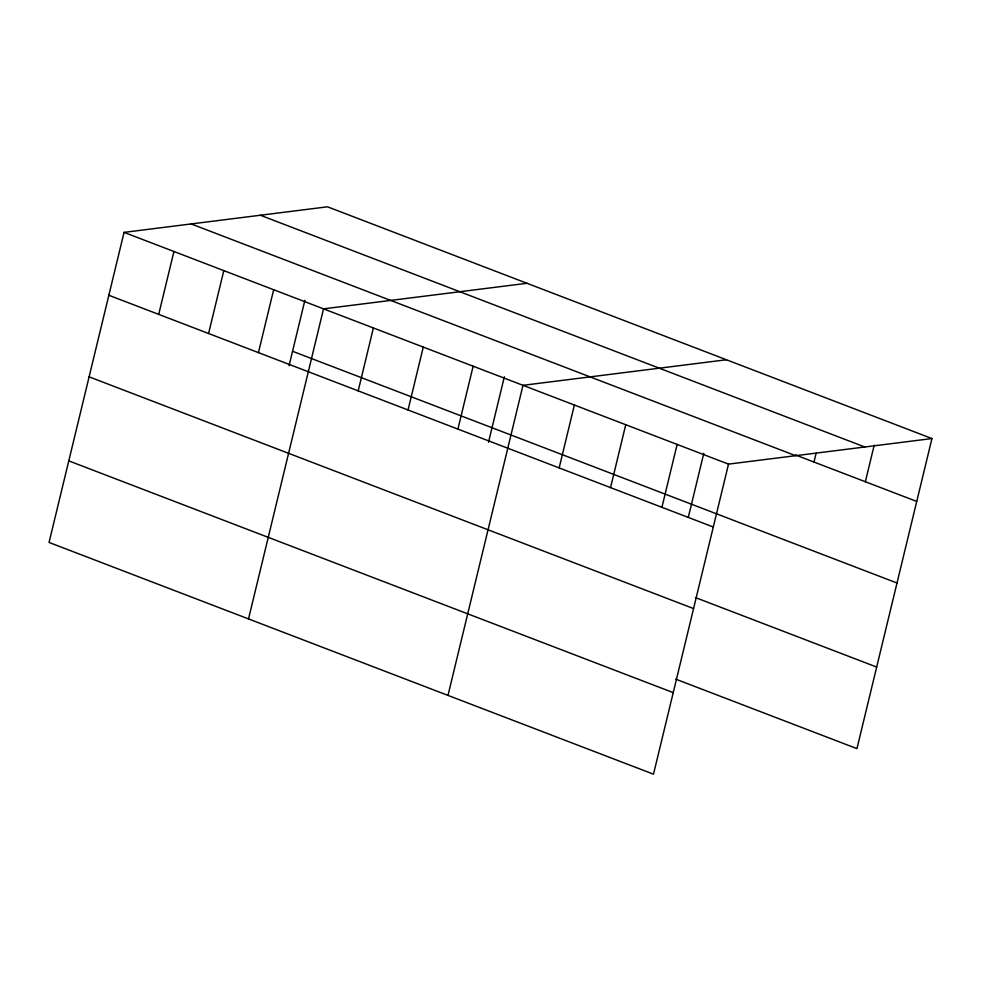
<?xml version="1.0" encoding="UTF-8"?>
<svg xmlns="http://www.w3.org/2000/svg" width="981" height="981" viewBox="0 0 981 981"><rect width="100%" height="100%" fill="white"/><g stroke="black" fill="none" stroke-linecap="round" stroke-linejoin="round"><path stroke-width="1.47" d="M931.95 438.556L327.507 206.807L124.06 232.374L49.05 542.444L653.493 774.193L728.515 464.123L931.95 438.556L856.94 748.626L675.688 679.134M158.714 314.386L173.931 251.492M208.585 333.503L223.803 270.621M258.444 352.62L273.662 289.738M289.052 365.754L304.895 300.284M248.512 618.925L323.534 308.856L526.969 283.288M358.188 390.855L373.393 327.973M408.047 409.984L423.265 347.09M457.919 429.102L473.136 366.207M488.513 442.235L504.357 376.765M447.986 695.394L522.996 385.325L726.443 359.757M559.158 467.912L574.375 405.03M610.538 487.618L625.755 424.724M661.917 507.312L677.135 444.418M688.331 517.257L703.818 453.234M813.985 462.039L816.106 453.271M865.352 481.745L874.206 445.178M260.37 215.244L864.813 446.993M795.432 454.926L916.732 501.438M191.197 223.938L795.64 455.687M124.06 232.374L728.515 464.123M292.559 351.272L897.002 583.008M108.854 295.269L713.297 527.005M695.419 597.564L876.671 667.055M89.112 376.839L693.567 608.576M68.78 460.874L673.236 692.623"/></g></svg>
